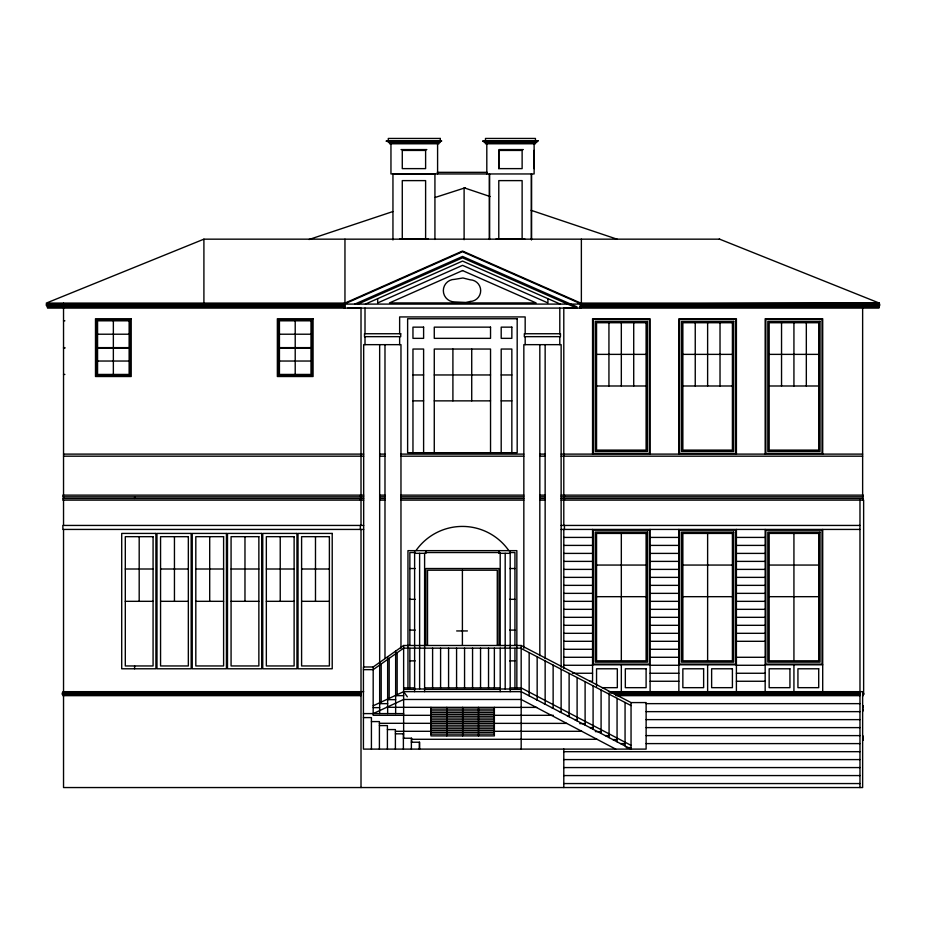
<?xml version="1.0" encoding="UTF-8"?>
<svg xmlns="http://www.w3.org/2000/svg" width="926" height="926" viewBox="0 0 926 926"><rect width="100%" height="100%" fill="white"/><g stroke="black" fill="none" stroke-linecap="round" stroke-linejoin="round"><path stroke-width="1.39" d="M498.79 168.625L498.79 150.429L522.125 150.429L522.125 168.625L498.79 168.625L498.79 150.429M531.455 239.336L531.455 173.984M534.117 168.636L534.117 150.429M489.472 239.163L489.472 173.961L489.472 239.452M373.19 666.975L363.432 666.975L363.432 749.111L646.117 749.111L646.117 702.579L631.046 702.579L521.176 645.491L403.632 645.491L373.19 666.975L373.166 715.312L430.937 715.312M373.19 705.774L403.632 691.664L521.176 691.664L631.046 749.111L631.046 702.579M373.19 713.599L403.632 699.477L521.176 699.477L615.686 749.111M354.843 304.098L462.549 256.444L576.967 306.83M357.957 304.098L462.549 257.822L576.724 308.092M365.4 304.098L462.56 261.074L560.265 304.098M580.116 304.098L580.776 303.103L462.525 251.039L344.275 303.392L344.287 304.098L462.525 251.733L580.776 303.797L580.776 308.092M719.629 239.163L203.905 239.163L46.3 303.091L344.958 303.091L344.958 239.163M309.006 239.51L392.832 211.568M435.289 197.412L465.118 187.804M579.78 304.098L879.283 303.091L719.305 239.035M347.863 308.092L361.013 308.069L361.013 495.132M401.039 149.584L426.84 149.584M498.998 149.584L523.352 149.584M437.222 172.329L487.18 172.329M399.615 238.92L428.275 238.92M496.128 238.92L524.787 238.92M577.893 303.091L879.283 303.091L861.944 303.103M345.028 305.43L46.3 305.43L46.3 304.098L879.7 304.098L879.7 305.43L580.185 305.43L580.185 306.761L879.364 306.761L879.364 305.43M580.185 306.437L579.78 308.092M63.535 320.813L64.866 320.813M97.566 334.217L129.131 334.217M279.432 334.217L310.997 334.217M63.535 347.632L64.866 347.632M97.566 347.632L129.131 347.632M279.432 347.632L310.997 347.632M63.535 348.153L64.866 348.153M97.566 348.153L129.131 348.153M279.432 348.153L310.997 348.153M596.552 354.369L646.105 354.369M682.856 354.369L732.408 354.369M769.159 354.369L818.711 354.369M97.566 361.036L129.131 361.036M279.432 361.036L310.997 361.036M63.535 374.44L64.866 374.44M412.961 374.961L423.61 374.961M434.271 374.961L490.537 374.961M501.197 374.961L511.846 374.961M596.552 385.992L646.105 385.992M682.856 385.992L732.408 385.992M769.159 385.992L818.711 385.992M412.961 400.865L423.61 400.865M434.271 400.865L490.537 400.865M501.197 400.865L511.846 400.865M63.535 454.11L363.675 454.11M379.66 454.11L384.985 454.11M400.97 454.11L523.838 454.11M539.823 454.11L545.148 454.11M561.133 454.11L862.638 454.11M63.535 456.182L363.675 456.182M379.66 456.182L384.985 456.182M400.97 456.182L523.838 456.182M539.823 456.182L545.148 456.182M561.133 456.182L862.638 456.182M363.675 495.132L62.864 495.132L62.864 496.822L363.675 496.822M379.66 495.132L384.985 495.132M400.97 495.132L523.838 495.132M539.823 495.132L545.148 495.132M561.133 495.132L863.298 495.132L863.298 496.799L561.133 496.799M379.66 496.799L384.985 496.799M400.97 496.799L523.838 496.799M539.823 496.799L545.148 496.799M363.675 498.466L62.864 498.466L62.864 500.121L363.675 500.121M379.66 498.466L384.985 498.466M400.97 498.466L523.838 498.466M539.823 498.466L545.148 498.466M561.133 498.466L863.298 498.466L863.298 500.121M379.66 500.121L384.985 500.121M400.97 500.121L523.838 500.121M539.823 500.121L545.148 500.121M561.133 500.121L863.634 500.121L863.634 691.664L608.382 691.664M363.675 525.436L62.864 525.436L62.864 529.429L363.675 529.429M561.133 525.436L859.976 525.436M561.133 529.429L859.976 529.429M563.795 537.416L592.559 537.416M650.098 537.416L678.862 537.416M736.402 537.416L765.165 537.416M563.795 545.402L592.559 545.402M650.098 545.402L678.862 545.402M736.402 545.402L765.165 545.402M414.732 552.544L409.859 552.544L409.859 645.491M425.96 552.544L500.283 552.544M510.076 552.544L514.949 552.544L514.949 645.491M414.616 553.32L425.937 553.32L425.937 550.646M510.191 553.32L498.871 553.32L498.871 550.646M563.795 553.401L592.559 553.401M650.098 553.401L678.862 553.401M736.402 553.401L765.165 553.401M563.795 561.387L592.559 561.387M650.098 561.387L678.862 561.387M736.402 561.387L765.165 561.387M596.552 565.057L646.105 565.057M682.856 565.057L732.408 565.057M769.159 565.057L818.711 565.057M409.859 568.529L415.184 568.529M509.624 568.529L514.949 568.529M125.299 569.004L153.079 569.004M160.557 569.004L188.337 569.004M195.814 569.004L223.606 569.004M231.072 569.004L258.863 569.004M266.341 569.004L294.121 569.004M301.598 569.004L329.378 569.004M563.795 569.386L592.559 569.386M650.098 569.386L678.862 569.386M736.402 569.386L765.165 569.386M563.795 577.373L592.559 577.373M650.098 577.373L678.862 577.373M736.402 577.373L765.165 577.373M563.795 585.359L592.559 585.359M650.098 585.359L678.862 585.359M736.402 585.359L765.165 585.359M563.795 593.358L592.559 593.358M650.098 593.358L678.862 593.358M736.402 593.358L765.165 593.358M596.552 596.68L646.105 596.68M682.856 596.68L732.408 596.68M769.159 596.68L818.711 596.68M409.859 599.319L415.184 599.319M509.624 599.319L514.949 599.319M125.299 601.321L153.079 601.321M160.557 601.321L188.337 601.321M195.814 601.321L223.606 601.321M231.072 601.321L258.863 601.321M266.341 601.321L294.121 601.321M301.598 601.321L329.378 601.321M563.795 601.344L592.559 601.344M650.098 601.344L678.862 601.344M736.402 601.344L765.165 601.344M563.795 609.331L592.559 609.331M650.098 609.331L678.862 609.331M736.402 609.331L765.165 609.331M563.795 617.329L592.559 617.329M650.098 617.329L678.862 617.329M736.402 617.329L765.165 617.329M563.795 625.316L592.559 625.316M650.098 625.316L678.862 625.316M736.402 625.316L765.165 625.316M409.859 630.097L415.184 630.097M509.624 630.097L514.949 630.097M456.657 630.942L467.399 630.942M563.795 633.315L592.559 633.315M650.098 633.315L678.862 633.315M736.402 633.315L765.165 633.315M563.795 641.301L592.559 641.301M650.098 641.301L678.862 641.301M736.402 641.301L765.165 641.301M521.176 648.154L403.632 648.154L373.19 669.648L363.432 669.648M563.795 649.288L592.559 649.288M650.098 649.288L678.862 649.288M563.795 657.286L592.559 657.286M650.098 657.286L678.862 657.286M736.402 657.286L765.165 657.286M409.859 660.875L415.184 660.875M509.624 660.875L514.949 660.875M592.559 664.799L650.098 664.799M678.862 664.799L736.402 664.799M765.165 664.799L822.705 664.799M563.795 665.273L592.559 665.273M650.098 665.273L678.862 665.273M736.402 665.273L765.165 665.273M572.418 673.26L592.559 673.26M650.098 673.26L678.862 673.26M736.402 673.26L765.165 673.26M589.688 681.258L592.559 681.258L592.559 529.429M650.098 681.258L678.862 681.258M736.402 681.258L765.165 681.258M602.097 687.671L617.329 687.671L617.329 668.78L596.552 668.78L596.552 686.316M403.632 687.902L414.616 687.902M424.606 687.902L500.202 687.902M510.191 687.902L521.176 687.902L631.046 745.349M414.616 689.002L424.606 689.002M500.202 689.002L510.191 689.002M403.632 689.407L414.616 689.407M424.606 689.407L500.202 689.407M510.191 689.407L521.176 689.407M363.675 691.664L62.864 691.664L62.864 692.995M361.013 692.995L62.204 692.995L62.204 694.326L361.013 694.326M610.026 692.995L859.976 692.995M862.638 692.995L863.97 692.995L863.97 694.326L862.638 694.326M614.355 694.326L859.976 694.326M361.013 695.658L62.864 695.658L62.864 694.326M395.645 695.658L403.632 695.658M615.802 695.658L859.976 695.658M862.638 695.658L863.298 695.658L863.298 694.326M387.647 699.651L395.645 699.651M536.455 699.651L537.161 699.651M379.66 703.644L387.647 703.644M544.094 703.644L545.148 703.644M646.14 703.644L859.976 703.644M862.638 705.82L863.298 705.82L863.298 707.487L862.638 707.487M386.732 707.314L536.686 707.395M373.19 707.638L379.66 707.638M551.746 707.638L553.135 707.638M430.937 709.108L494.368 709.108M862.638 709.154L863.298 709.154L863.298 710.809L862.638 710.809M430.937 710.89L494.368 710.89M559.385 711.643L561.133 711.643M646.14 711.643L859.976 711.643M430.937 712.673L494.368 712.673M363.432 713.599L403.632 713.599M430.937 714.467L494.368 714.467M494.368 715.312L553.343 715.312M567.025 715.636L569.12 715.636M430.937 716.249L494.368 716.249M363.432 717.592L371.419 717.592L371.419 749.111M430.937 718.032L494.368 718.032M574.664 719.629L577.106 719.629M646.14 719.629L859.976 719.629M430.937 719.826L494.368 719.826M371.419 721.585L379.405 721.585L379.405 749.111M430.937 721.609L494.368 721.609M379.405 723.299L566.712 723.391M579.711 723.623L585.105 723.623M430.937 725.185L494.368 725.185M379.405 725.579L387.404 725.579L387.404 749.111M430.937 726.968L494.368 726.968M589.955 727.616L593.091 727.616M646.14 727.616L859.976 727.616M430.937 728.75L494.368 728.75M387.404 729.572L395.39 729.572L395.39 749.111M430.937 730.533L494.368 730.533M395.39 731.297L430.937 731.297M494.368 731.297L581.76 731.297M595.337 731.621L601.09 731.621M430.937 732.327L494.368 732.327M395.39 733.82L403.632 733.82M430.937 734.11L494.368 734.11M605.234 735.614L609.077 735.614M646.14 735.614L859.976 735.614M862.638 736.124L863.298 736.124L863.298 740.117L862.638 740.117M403.389 738.23L411.619 738.23L411.619 742.224M411.619 739.284L596.969 739.284M612.873 739.608L617.063 739.608M411.375 742.224L419.617 742.224L419.617 749.111M620.513 743.601L625.062 743.601M646.14 743.601L859.976 743.601M626.092 747.595L631.046 747.595M563.795 751.68L859.976 751.68M563.795 759.586L859.976 759.586M563.795 767.573L859.976 767.573M563.795 775.571L859.976 775.571M563.795 783.558L859.976 783.558M434.931 173.995L392.948 173.949L392.948 239.961M573.784 308.092L563.795 308.08L563.795 495.132M490.097 196.532L464.111 187.804L464.111 239.718M531.119 210.318L617.272 239.255M521.176 648.489L631.046 705.577M403.632 691.664L407.347 696.803M878.948 306.761L878.948 308.092L47.55 308.092L47.55 306.761M863.298 691.664L863.298 692.995M862.638 303.091L862.638 304.098M862.638 308.092L862.638 495.132M862.638 496.799L862.638 498.466M862.638 691.664L862.638 787.551L63.535 787.551L63.535 695.658M859.976 500.121L859.976 787.551M822.705 454.11L822.705 318.741L765.165 318.741L765.165 454.11M822.705 529.429L822.705 691.664M806.326 322.734L806.326 385.992M793.929 322.734L793.929 385.992M793.929 533.422L793.929 660.805M793.929 664.799L793.929 691.664M781.544 322.734L781.544 385.992M765.165 529.429L765.165 691.664M736.402 454.11L736.402 318.741L678.862 318.741L678.862 454.11M736.402 529.429L736.402 691.664M720.023 322.734L720.023 385.992M707.626 322.734L707.626 385.992M707.626 533.422L707.626 660.805M707.626 664.799L707.626 691.664M695.241 322.734L695.241 385.992M678.862 529.429L678.862 691.664M650.098 454.11L650.098 318.741L592.559 318.741L592.559 454.11M650.098 529.429L650.098 691.664M633.72 322.734L633.72 385.992M625.062 702.464L625.062 745.974M621.323 322.734L621.323 385.992M621.323 533.422L621.323 660.805M621.323 664.799L621.323 691.664M617.063 698.32L617.063 741.795M609.077 694.164L609.077 737.617M608.938 322.734L608.938 385.992M601.09 690.009L601.09 733.438M593.091 685.853L593.091 729.26M585.105 681.71L585.105 725.081M581.366 239.163L581.366 303.091M577.106 677.554L577.106 720.903M569.12 673.399L569.12 716.724M564.455 495.132L564.455 496.799M564.455 498.466L564.455 500.121M564.455 525.436L564.455 529.429M563.795 496.799L563.795 498.466M563.795 500.121L563.795 525.436M563.795 529.429L563.795 668.688M563.795 748.995L563.795 787.551M561.133 667.252L561.133 344.657L523.838 344.657L523.838 648.281M561.133 669.255L561.133 712.557M559.802 308.092L559.802 333.742M559.802 336.659L559.802 344.657M553.135 665.1L553.135 708.378M547.926 298.658L547.926 302.929L462.56 265.345L377.669 302.929L377.669 298.658M545.148 344.657L545.148 658.641M545.148 660.944L545.148 704.2M539.823 344.657L539.823 655.654M537.161 656.789L537.161 700.021M536.779 140.856L536.779 142.442L484.148 142.442L484.148 140.856M535.448 140.856L535.448 138.449L485.479 138.449L485.479 140.856M535.448 142.442L535.448 143.773L485.479 143.773L485.479 142.442M534.117 142.442L534.117 173.961L390.957 173.949L390.957 142.442M531.455 173.961L531.455 239.973M529.163 652.645L529.163 695.843M525.169 333.742L525.169 316.935L399.638 316.935L399.638 333.742M525.169 336.659L525.169 344.657M522.125 238.92L522.125 180.616L498.79 180.616L498.79 238.92M521.176 645.491L521.176 749.111M516.847 688.782L516.847 550.646L407.961 550.646L407.961 688.782M514.949 648.281L514.949 688.863M511.846 452.687L511.846 349.044L501.197 349.044L501.197 452.687M510.191 550.646L510.191 691.664M505.191 553.32L505.191 689.002M500.202 553.32L500.202 645.7M500.202 648.154L500.202 691.664M498.964 645.491L498.964 568.529L425.844 568.529L425.844 645.491M497.285 645.399L497.285 570.208L427.523 570.208L427.523 645.399M494.368 648.154L494.368 687.902M494.368 707.314L494.368 735.892L430.937 735.892L430.937 707.314M490.537 452.687L490.537 349.044L434.271 349.044L434.271 452.687M488.534 648.154L488.534 687.902M486.81 142.442L486.81 173.961M480.548 648.154L480.548 687.902M478.51 707.314L478.51 735.892M472.561 648.154L472.561 687.902M471.728 349.044L471.728 400.865M464.563 648.154L464.563 687.902M462.653 707.314L462.653 735.892M462.398 570.208L462.398 645.399M456.576 648.154L456.576 687.902M452.907 349.044L452.907 400.865M448.578 648.154L448.578 687.902M446.795 707.314L446.795 735.892M440.591 648.154L440.591 687.902M438.924 142.442L438.924 143.773L389.626 143.773L389.626 142.442M437.593 142.442L437.593 173.949M434.931 173.949L434.931 239.452M432.604 648.154L432.604 687.902M425.613 238.92L425.613 180.616L402.278 180.616L402.278 238.92M424.606 553.32L424.606 691.664M423.61 452.687L423.61 349.044L412.961 349.044L412.961 452.687M419.617 553.32L419.617 689.002M419.362 742.224L419.362 749.111M414.616 550.646L414.616 691.664M411.375 738.23L411.375 749.111M409.859 648.281L409.859 688.863M403.632 645.491L403.632 738.23M403.389 733.82L403.389 749.111M400.97 648.281L400.97 344.657L363.675 344.657L363.675 667.252M399.638 336.659L399.638 344.657M397.161 652.714L397.161 694.662M395.645 651.128L395.645 713.599M389.175 658.363L389.175 698.366M387.647 656.777L387.647 713.599M384.985 344.657L384.985 658.536M381.188 664L381.188 702.07M379.66 344.657L379.66 713.599M365.006 308.092L365.006 333.742M365.006 336.659L365.006 344.657M361.013 496.822L361.013 498.466M361.013 500.121L361.013 525.436M361.013 529.429L361.013 787.551M360.353 495.132L360.353 496.822M360.353 498.466L360.353 500.121M360.353 525.436L360.353 529.429M345.028 308.092L345.028 306.761L47.052 306.761L47.052 305.43M344.704 305.43L344.704 306.761M344.287 303.091L344.287 308.092M315.488 536.675L315.488 601.321M295.209 320.813L295.209 347.632M295.209 348.153L295.209 374.44M280.231 536.675L280.231 601.321M244.973 536.675L244.973 601.321M209.704 536.675L209.704 601.321M203.905 239.163L203.905 303.091M174.447 536.675L174.447 601.321M139.189 536.675L139.189 601.321M134.617 496.822L134.617 498.466M134.617 665.956L134.617 668.78M113.354 320.813L113.354 347.632M113.354 348.153L113.354 374.44M63.535 303.091L63.535 304.098M63.535 308.427L63.535 495.132M63.535 496.822L63.535 498.466M63.535 500.121L63.535 525.436M63.535 529.429L63.535 691.664M415.948 550.646A56.648 56.648 0 0 1 508.849 550.646M462.56 270.566L389.452 302.929L536.073 302.929L462.56 270.566M470.188 301.471L465.801 302.455L454.573 301.922A11.286 11.286 0 0 1 443.334 290.637A11.286 11.286 0 0 1 454.573 279.351L462.942 277.985L470.188 279.802A10.834 10.834 0 0 1 480.687 290.637A10.834 10.834 0 0 1 470.188 301.471M440.255 138.449L388.295 138.449L388.295 142.442L440.255 142.442L440.255 138.449M538.11 140.856L482.816 141.111L538.11 140.856M441.586 140.972L386.292 141.111L441.586 140.972M425.613 150.429L402.278 150.429L402.278 168.625L425.613 168.625L425.613 150.429M131.203 318.741L95.494 318.741L95.494 376.512L131.203 376.512L131.203 318.741M313.069 318.741L277.36 318.741L277.36 376.512L313.069 376.512L313.069 318.741M517.183 318.741L407.625 318.741L407.625 452.687L517.183 452.687L517.183 318.741M649.427 319.401L593.23 319.401L593.23 453.439L649.427 453.439L649.427 319.401M735.73 319.401L679.534 319.401L679.534 453.439L735.73 453.439L735.73 319.401M822.033 319.401L765.837 319.401L765.837 453.439L822.033 453.439L822.033 319.401M130.23 319.713L96.466 319.713L96.466 375.539L130.23 375.539L130.23 319.713M312.097 319.713L278.332 319.713L278.332 375.539L312.097 375.539L312.097 319.713M129.131 320.813L97.566 320.813L97.566 374.44L129.131 374.44L129.131 320.813M310.997 320.813L279.432 320.813L279.432 374.44L310.997 374.44L310.997 320.813M647.436 321.391L595.221 321.391L595.221 451.448L647.436 451.448L647.436 321.391M733.739 321.403L681.524 321.403L681.524 451.437L733.739 451.437L733.739 321.403M820.042 321.403L767.828 321.403L767.828 451.437L820.042 451.437L820.042 321.403M646.105 322.734L596.552 322.734L596.552 450.105L646.105 450.105L646.105 322.734M732.408 322.734L682.856 322.734L682.856 450.105L732.408 450.105L732.408 322.734M818.711 322.734L769.159 322.734L769.159 450.105L818.711 450.105L818.711 322.734M423.61 327.144L412.961 327.144L412.961 338.349L423.61 338.349L423.61 327.144M490.537 327.144L434.271 327.144L434.271 338.349L490.537 338.349L490.537 327.144M511.846 327.144L501.197 327.144L501.197 338.349L511.846 338.349L511.846 327.144M400.715 333.742L364.508 333.742L364.508 336.659L400.715 336.659L400.715 333.742M560.462 333.742L524.336 333.742L524.336 336.659L560.462 336.659L560.462 333.742M649.427 530.089L593.23 530.089L593.23 664.127L649.427 664.127L649.427 530.089M735.73 530.089L679.534 530.089L679.534 664.127L735.73 664.127L735.73 530.089M822.033 530.089L765.837 530.089L765.837 664.127L822.033 664.127L822.033 530.089M647.436 532.08L595.221 532.08L595.221 662.136L647.436 662.136L647.436 532.08M733.739 532.091L681.524 532.091L681.524 662.136L733.739 662.136L733.739 532.091M820.042 532.091L767.828 532.091L767.828 662.136L820.042 662.136L820.042 532.091M155.915 533.422L121.711 533.422L121.711 668.78L155.915 668.78L155.915 533.422M191.173 533.422L156.98 533.422L156.98 668.78L191.173 668.78L191.173 533.422M226.43 533.422L192.238 533.422L192.238 668.78L226.43 668.78L226.43 533.422M261.688 533.422L227.495 533.422L227.495 668.78L261.688 668.78L261.688 533.422M296.957 533.422L262.752 533.422L262.752 668.78L296.957 668.78L296.957 533.422M332.214 533.422L298.022 533.422L298.022 668.78L332.214 668.78L332.214 533.422M646.105 533.422L596.552 533.422L596.552 660.805L646.105 660.805L646.105 533.422M732.408 533.422L682.856 533.422L682.856 660.805L732.408 660.805L732.408 533.422M818.711 533.422L769.159 533.422L769.159 660.805L818.711 660.805L818.711 533.422M153.079 536.675L125.299 536.675L125.299 665.956L153.079 665.956L153.079 536.675M188.337 536.675L160.557 536.675L160.557 665.956L188.337 665.956L188.337 536.675M223.606 536.675L195.814 536.675L195.814 665.956L223.606 665.956L223.606 536.675M258.863 536.675L231.072 536.675L231.072 665.956L258.863 665.956L258.863 536.675M294.121 536.675L266.341 536.675L266.341 665.956L294.121 665.956L294.121 536.675M329.378 536.675L301.598 536.675L301.598 665.956L329.378 665.956L329.378 536.675M646.105 668.78L625.328 668.78L625.328 687.671L646.105 687.671L646.105 668.78M703.633 668.78L682.856 668.78L682.856 687.671L703.633 687.671L703.633 668.78M732.408 668.78L711.631 668.78L711.631 687.671L732.408 687.671L732.408 668.78M789.936 668.78L769.159 668.78L769.159 687.671L789.936 687.671L789.936 668.78M818.711 668.78L797.934 668.78L797.934 687.671L818.711 687.671L818.711 668.78"/></g></svg>
